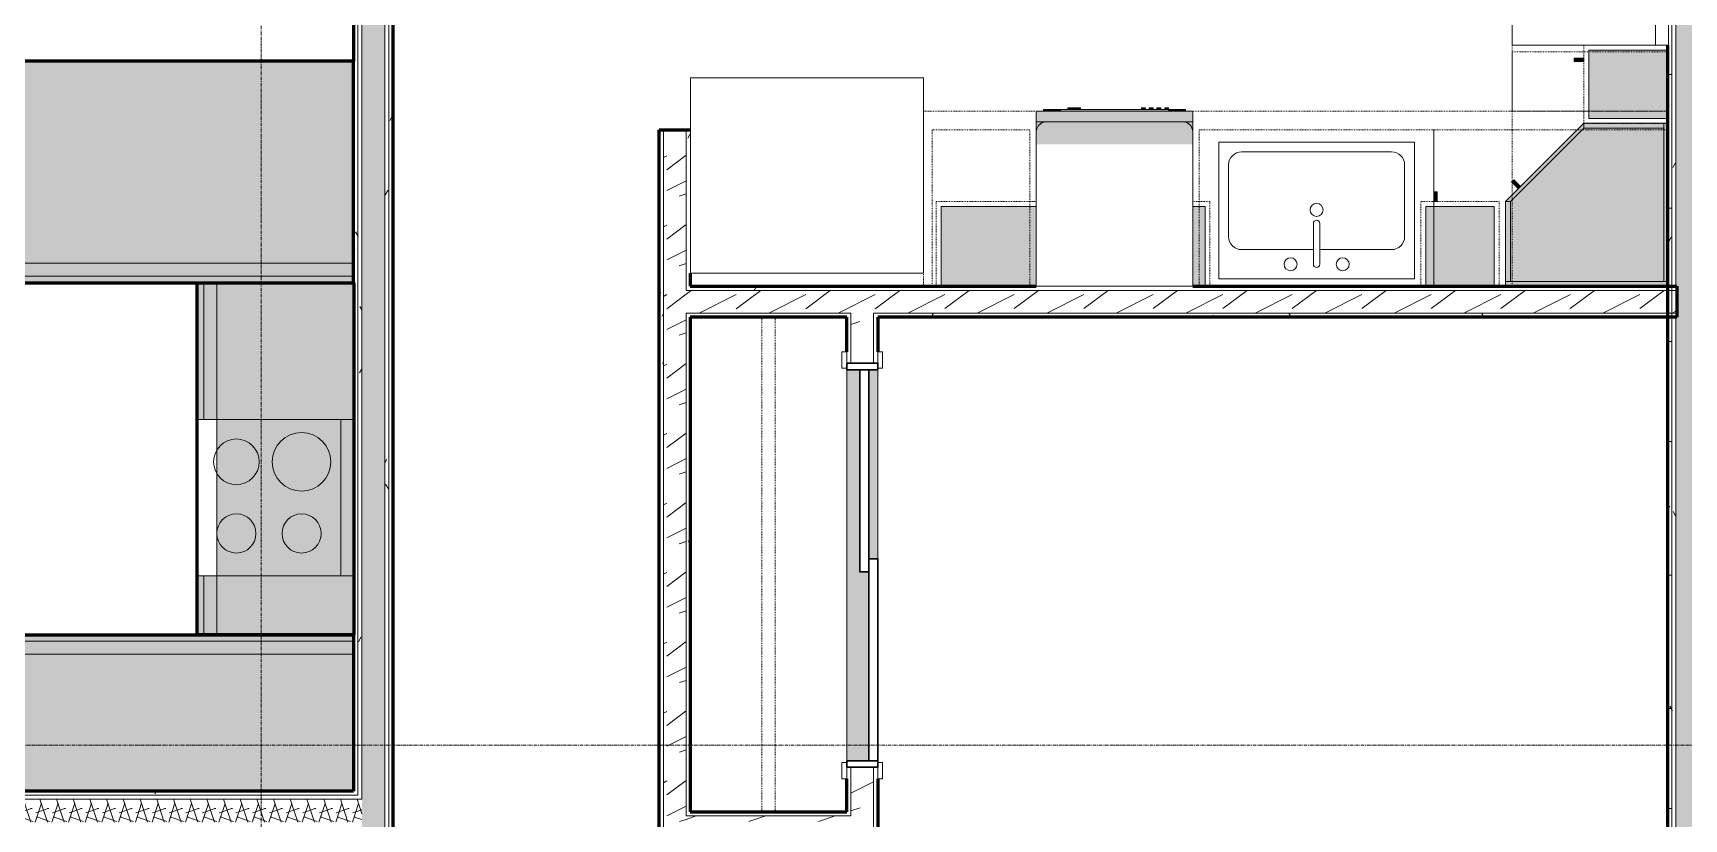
# Model space of a CAD drawing. Header units: inches. Extents: x -4061 to -1937, y 10959 to 12323.
# Drawn here: x -3189.3 to -2936, y 11835.9 to 11956.5 of the extents above; entities that cross this region are included whole.
import ezdxf

# ---------------------------------------------------------------- set-up
doc = ezdxf.new("R2010")
doc.units = ezdxf.units.IN
doc.header["$MEASUREMENT"] = 0
doc.linetypes.add('Dash', pattern=[0.25, 0.125, -0.125])
doc.linetypes.add('Grid Line 1_2_', pattern=[0.875, 0.5, -0.125, 0.125, -0.125])
for name, color, linetype, lineweight in [('0-1', 7, 'Continuous', 5), ('0-2', 10, 'Continuous', 18), ('A-DOOR-1', 7, 'Continuous', 9), ('A-DOOR-2', 50, 'Continuous', 30), ('A-DOOR-FRAM-1', 50, 'Continuous', 30), ('A-WALL', 113, 'Continuous', 18), ('A-WALL-1', 8, 'Continuous', 5), ('A-WALL-2', 250, 'Continuous', 60), ('A-WALL-3', 10, 'Continuous', 18), ('A-WALL-PATT-1', 7, 'Continuous', 9), ('A-WALL-PATT-2', 55, 'Continuous', 9), ('A-WALL-PATT-6', 111, 'Continuous', 9), ('I-WALL-2', 2, 'Continuous', 60), ('P-SANR-FIXT-2', 7, 'Continuous', 9), ('Q-CASE', 31, 'Continuous', 9), ('Q-CASE-1', 53, 'Continuous', 9), ('Q-CASE-2', 250, 'Continuous', 60), ('Q-CASE-3', 7, 'Continuous', 9), ('Q-CASE-4', 7, 'Dash', 9), ('Q-CASE-5', 71, 'Continuous', 9), ('Q-CASE-HDLN-1', 7, 'Dash', 9), ('Q-SPCQ-1', 7, 'Continuous', 9), ('Q-SPCQ-2', 55, 'Continuous', 9), ('S-GRID-1', 1, 'Grid Line 1_2_', 9)]:
    doc.layers.add(name, color=color, linetype=linetype, lineweight=lineweight)
pattern_1 = [(216.87, (4.265, 10.662), (31.9871619, 21.32545714), [5.331, -47.981]), (206.565, (10.662, 7.464), (-10.662476, -10.6620098), [11.921, -11.921]), (198.435, (10.662, 2.132), (-21.32449365, -10.6625869), [6.744, -26.974])]
pattern_2 = [(0, (0, 0), (20.48, 5.12), [0.845, -14.515, 0.845, -14.515, -81.92]), (0, (0, 0), (20.48, 5.12), [-30.72, 0.845, -29.875, 0.845, -14.515, -35.84]), (0, (0, 0), (20.48, 5.12), [-76.8, 0.845, -9.395, 0.845, -24.755]), (120, (7.68, 2.56), (-14.67405, 15.1762003), [0.845, -14.515, 0.845, -14.515, -81.92]), (120, (7.68, 2.56), (-14.67405, 15.1762003), [-30.72, 0.845, -29.875, 0.845, -14.515, -35.84]), (120, (7.68, 2.56), (-14.67405, 15.1762003), [-76.8, 0.845, -9.395, 0.845, -24.755]), (240, (10.24, 12.8), (-5.80595, -20.2962003), [0.845, -14.515, 0.845, -14.515, -81.92]), (240, (10.24, 12.8), (-5.80595, -20.2962003), [-30.72, 0.845, -29.875, 0.845, -14.515, -35.84]), (240, (10.24, 12.8), (-5.80595, -20.2962003), [-76.8, 0.845, -9.395, 0.845, -24.755])]
pattern_3 = [(161.57, (0.32, 0.32), (-2.560496185, -0.000537386), [0, -18.214, 2.022, 0]), (18.43, (-0.32, 0.32), (-2.560496185, 0.000537386), [0, -18.214, 2.022, 0]), (108.43, (0.32, 0.32), (1.27922091, -6.400876726), [6.07, -14.166]), (71.57, (-0.32, 0.32), (1.27922091, 6.400876726), [6.07, -14.166])]

# ---------------------------------------------------------------- blocks, each defined once
blk = doc.blocks.new('Range - 24_ x 24_-1352610-ENLARGED RCP - 1ST FLOOR PLAN - EAST')
at = {"layer": 'Q-SPCQ-1'}
for p, q in [((24, 24), (0, 24)), ((0, 24), (0, 0)), ((24, 0), (24, 24)), ((0, 22), (24, 22)), ((0, 0), (24, 0))]:
    blk.add_line(p, q, dxfattribs=at)
for centre, radius, start, end in [((6.5, 16), 4.5, 360, 180), ((17.5, 16), 3, 360, 180), ((6.5, 16), 4.5, 180, 0), ((17.5, 16), 3, 180, 0), ((6.5, 6), 3.5, 360, 180), ((17.5, 6), 3, 360, 180), ((6.5, 6), 3.5, 180, 0), ((17.5, 6), 3, 180, 0)]:
    blk.add_arc(centre, radius, start, end, dxfattribs=at)
blk = doc.blocks.new('OD_CW_Base Cabinet - OD_CW_Base Cabinet-2273986-ENLARGED RCP - 1ST FLOOR PLAN - EAST')
at = {"layer": 'Q-CASE-1'}
h = blk.add_hatch(color=256, dxfattribs=at)
h.paths.add_polyline_path([(0.74, -1), (9.77, -1), (9.77, 0), (0.74, 0)], flags=0)
h.paths.add_polyline_path([(33.77, -1), (54.74, -1), (54.74, 0), (33.77, 0)], flags=0)
h = blk.add_hatch(color=256, dxfattribs=at)
h.paths.add_polyline_path([(0.74, -3), (9.77, -3), (9.77, -1), (0.74, -1)], flags=0)
h.paths.add_polyline_path([(33.77, -3), (54.74, -3), (54.74, -1), (33.77, -1)], flags=0)
blk.add_hatch(color=256, dxfattribs=at).paths.add_polyline_path([(0.74, -24), (54.74, -24), (54.74, -3), (0.74, -3)], flags=0)
at = {"layer": 'Q-CASE-2'}
for p, q in [((0.74, -24), (0.74, 0)), ((0.74, 0), (54.74, 0)), ((54.74, 0), (54.74, -24)), ((54.74, -24), (0.74, -24))]:
    blk.add_line(p, q, dxfattribs=at)
at = {"layer": 'Q-CASE-3'}
for p, q in [((0.74, 0), (0.74, -1)), ((9.77, 0), (0.74, 0)), ((9.77, -1), (0.74, -1)), ((0.74, -1), (0.74, -3)), ((9.77, -1), (0.74, -1)), ((54.74, 0), (33.77, 0)), ((54.74, -1), (33.77, -1)), ((54.74, -1), (33.77, -1)), ((54.74, -1), (54.74, 0)), ((54.74, -3), (54.74, -1)), ((0.74, -3), (0.74, -24)), ((54.74, -3), (0.74, -3)), ((54.74, -24), (54.74, -3)), ((54.74, -24), (0.74, -24))]:
    blk.add_line(p, q, dxfattribs=at)
blk = doc.blocks.new('OD_CW_Base Cabinet - OD_CW_Base Cabinet-1957550-ENLARGED RCP - 1ST FLOOR PLAN - EAST')
at = {"layer": 'Q-CASE-1'}
for points in [[(44.13, -1), (65.13, -1), (65.13, 0), (0.74, 0), (0.74, -1), (42.13, -1)], [(65.13, -3), (65.13, -1), (0.74, -1), (0.74, -3), (44.13, -3)], [(0.74, -24), (65.13, -24), (65.13, -3), (0.74, -3), (0.74, -14.12)]]:
    blk.add_hatch(color=256, dxfattribs=at).paths.add_polyline_path(points, flags=0)
at = {"layer": 'Q-CASE-2'}
for p, q in [((0.74, -24), (0.74, 0)), ((0.74, 0), (65.13, 0)), ((65.13, 0), (65.13, -24)), ((65.13, -24), (0.74, -24))]:
    blk.add_line(p, q, dxfattribs=at)
at = {"layer": 'Q-CASE-3'}
for p, q in [((44.13, 0), (0.74, 0)), ((65.13, -1), (0.74, -1)), ((65.13, -1), (0.74, -1)), ((65.13, -1), (65.13, 0)), ((65.13, -3), (65.13, -1)), ((0.74, -3), (0.74, -24)), ((65.13, -3), (0.74, -3)), ((65.13, -24), (65.13, -3)), ((65.13, -24), (0.74, -24))]:
    blk.add_line(p, q, dxfattribs=at)
blk = doc.blocks.new('OD_CW_Base Cabinet - OD_CW_Base Cabinet-1960888-ENLARGED RCP - 1ST FLOOR PLAN - EAST')
at = {"layer": 'Q-CASE-1'}
for points in [[(100.88, -7), (100.88, 24), (0.74, 24), (0.74, -7), (13.38, -7)], [(79.88, -9), (100.88, -9), (100.88, -7), (0.74, -7), (0.74, -9), (76.88, -9)], [(76.88, -10), (100.88, -10), (100.88, -9), (0.74, -9), (0.74, -10), (36.49, -10)]]:
    blk.add_hatch(color=256, dxfattribs=at).paths.add_polyline_path(points, flags=0)
at = {"layer": 'Q-CASE-2'}
for p, q in [((100.88, 24), (0.74, 24)), ((0.74, 24), (0.74, -10)), ((100.88, -10), (100.88, 24)), ((0.74, -10), (100.88, -10))]:
    blk.add_line(p, q, dxfattribs=at)
at = {"layer": 'Q-CASE-3'}
for p, q in [((0.74, 24), (0.74, -7)), ((0.74, 24), (100.88, 24)), ((100.88, -7), (100.88, 24)), ((0.74, -7), (0.74, -9)), ((0.74, -7), (100.88, -7)), ((100.88, -9), (100.88, -7)), ((0.74, -9), (0.74, -10)), ((0.74, -9), (100.88, -9)), ((0.74, -9), (100.88, -9)), ((0.74, -10), (79.88, -10)), ((100.88, -10), (100.88, -9))]:
    blk.add_line(p, q, dxfattribs=at)
blk = doc.blocks.new('FOLDING_SLIDING CLOSET - 60_ x 80_-1494136-ENLARGED RCP - 1ST FLOOR PLAN - EAST')
at = {"layer": 'A-DOOR-1'}
for p, q in [((-32.75, 3.25), (-30.25, 3.25)), ((-32.75, 2.5), (-32.75, 3.25)), ((-30.25, 3.25), (-30.25, 2.5)), ((30.25, 3.25), (32.75, 3.25)), ((30.25, 2.5), (30.25, 3.25)), ((32.75, 3.25), (32.75, 2.5)), ((-30.25, 2.5), (-32.75, 2.5)), ((32.75, 2.5), (30.25, 2.5)), ((-32.75, -2.25), (-30.25, -2.25)), ((-32.75, -3), (-32.75, -2.25)), ((-30.25, -2.25), (-30.25, -3)), ((30.25, -2.25), (32.75, -2.25)), ((30.25, -3), (30.25, -2.25)), ((32.75, -2.25), (32.75, -3)), ((-30.25, -3), (-32.75, -3)), ((32.75, -3), (30.25, -3))]:
    blk.add_line(p, q, dxfattribs=at)
at = {"layer": 'A-DOOR-2'}
for p, q in [((-1, 0.5), (30, 0.5)), ((-1, -0.88), (-1, 0.5)), ((30, 0.5), (30, -0.88)), ((-30, -0.88), (1, -0.88)), ((-30, -2.25), (-30, -0.88)), ((1, -2.25), (-30, -2.25)), ((30, -0.88), (-1, -0.88)), ((1, -0.88), (1, -2.25))]:
    blk.add_line(p, q, dxfattribs=at)
at = {"layer": 'A-DOOR-FRAM-1'}
for p, q in [((-31, 2.5), (-30, 2.5)), ((-31, -2.25), (-31, 2.5)), ((-30, 2.5), (-30, -2.25)), ((30, 2.5), (31, 2.5)), ((30, -2.25), (30, 2.5)), ((31, 2.5), (31, -2.25)), ((-30, -2.25), (-31, -2.25)), ((31, -2.25), (30, -2.25))]:
    blk.add_line(p, q, dxfattribs=at)
blk = doc.blocks.new('Refrigerator_-_Side-by-Side_6047 - 36_ X 30_-345559-ENLARGED RCP - 1ST FLOOR PLAN - EAST')
at = {"layer": 'Q-SPCQ-1'}
for p, q in [((17.87, 14.42), (-17.88, 14.42)), ((-17.88, 14.42), (-17.88, -15.58)), ((17.87, -15.58), (17.87, 14.42)), ((-17.88, -15.58), (17.87, -15.58))]:
    blk.add_line(p, q, dxfattribs=at)
blk = doc.blocks.new('OD_CW_Closet - OD_CW_Closet-1868364-ENLARGED RCP - 1ST FLOOR PLAN - EAST')
at = {"layer": 'Q-CASE-HDLN-1'}
for p, q in [((8.8, 0), (68.8, 0)), ((0.74, -11), (76.64, -11)), ((0.74, -13), (76.64, -13))]:
    blk.add_line(p, q, dxfattribs=at)
blk = doc.blocks.new('OD_CW_Countertop - OD_CW_Countertop-V19-ENLARGED RCP - 1ST FLOOR PLAN - EAST')
at = {"layer": 'Q-CASE-HDLN-1'}
for p, q in [((0.74, 2.88), (18.27, 2.88)), ((41.88, 2.88), (114.95, 2.88)), ((0.74, -24), (0.74, -22))]:
    blk.add_line(p, q, dxfattribs=at)
blk = doc.blocks.new('Sink Kitchen-Single - 30_ x 21_-1372827-ENLARGED RCP - 1ST FLOOR PLAN - EAST')
at = {"layer": 'P-SANR-FIXT-2'}
for p, q in [((-14.38, 10.41), (15.62, 10.41)), ((-14.38, -10.59), (-14.38, 10.41)), ((15.62, 10.41), (15.62, -10.59)), ((-10.88, 8.91), (12.12, 8.91)), ((-12.88, -4.09), (-12.88, 6.91)), ((14.12, 6.91), (14.12, -4.09)), ((0.12, -8.34), (0.12, -2.09)), ((1.12, -8.34), (1.12, -2.09)), ((0.12, -6.09), (-10.88, -6.09)), ((12.12, -6.09), (1.12, -6.09)), ((15.62, -10.59), (-14.38, -10.59))]:
    blk.add_line(p, q, dxfattribs=at)
for centre, radius, start, end in [((-10.88, 6.91), 2, 90, 180), ((12.12, 6.91), 2, 360, 90), ((0.62, 0), 1, 360, 180), ((0.62, 0), 1, 180, 0), ((0.62, -2.09), 0.5, 360, 180), ((-10.88, -4.09), 2, 180, 270), ((12.12, -4.09), 2, 270, 0), ((-3.38, -8.34), 1, 360, 180), ((4.62, -8.34), 1, 0, 180), ((-3.38, -8.34), 1, 180, 0), ((0.62, -8.34), 0.5, 180, 0), ((4.62, -8.34), 1, 180, 0)]:
    blk.add_arc(centre, radius, start, end, dxfattribs=at)
blk = doc.blocks.new('Dishwasher_15404 - 34_ counter-1372825-ENLARGED RCP - 1ST FLOOR PLAN - EAST')
at = {"layer": 'Q-SPCQ-2'}
for points in [[(25.25, -1.57), (25.17, -1.1), (24.98, -0.71), (24.74, -0.42), (24.46, -0.21), (24.08, -0.05), (23.68, 0), (21.79, 0), (21.79, -24), (23.68, -24), (24.08, -23.95), (24.46, -23.79), (24.83, -23.48), (25.07, -23.15), (25.2, -22.77), (25.25, -22.43), (25.25, -2.6)], [(25, -0.74), (24.96, -0.67), (24.98, -0.71)], [(26.87, -23.8), (26.87, -0.15), (26.82, -0.06), (26.68, 0), (25.25, 0), (25.25, -24), (26.73, -23.98), (26.82, -23.94)], [(27.12, -2.61), (27.12, -1.09), (26.87, -1.09), (26.87, -2.61)], [(27.12, -2.61), (26.87, -2.63), (26.87, -3.81), (27.12, -3.81), (27.12, -2.78)], [(27.12, -20.19), (27.12, -3.81), (26.87, -3.81), (26.87, -20.19)], [(27.37, -5.81), (27.37, -4.82), (27.12, -4.82), (27.12, -5.81)], [(27.37, -6.06), (27.37, -5.81), (27.12, -5.81), (27.12, -6.79), (27.37, -6.79), (27.37, -6.3)], [(27.37, -16.15), (27.12, -16.15), (27.12, -16.74), (27.37, -16.74)], [(27.37, -17.33), (27.12, -17.33), (27.12, -17.92), (27.37, -17.92)], [(27.12, -21.39), (27.12, -20.19), (26.87, -20.19), (26.87, -21.39)], [(27.37, -19.1), (27.37, -18.51), (27.12, -18.51), (27.12, -19.1)], [(27.37, -20.28), (27.37, -19.69), (27.12, -19.69), (27.12, -20.28)], [(27.12, -22.91), (27.12, -21.39), (26.87, -21.39), (26.9, -22.91)]]:
    blk.add_hatch(color=256, dxfattribs=at).paths.add_polyline_path(points, flags=0)
h = blk.add_hatch(color=256, dxfattribs=at)
h.paths.add_polyline_path([(25.25, -23.21), (25.25, -22.43), (25.2, -22.83), (24.96, -23.34), (24.74, -23.58), (24.46, -23.79), (24.08, -23.95), (23.68, -24), (25.25, -24), (25.25, -23.24)], flags=0)
h.paths.add_polyline_path([(25.25, -1), (25.25, 0), (23.68, 0), (24.08, -0.05), (24.46, -0.21), (24.83, -0.52), (25.04, -0.79), (25.22, -1.25), (25.25, -1.31), (25.25, -1.17)], flags=0)
at = {"layer": 'Q-SPCQ-1'}
for p, q in [((0, -24), (0, 0)), ((0, 0), (23.68, 0)), ((23.68, 0), (25.25, 0)), ((25.25, 0), (26.68, 0)), ((25.25, 0), (25.25, -1.57)), ((25.25, -1.57), (25.25, -22.43)), ((26.87, -0.2), (26.87, -23.8)), ((27.12, -1.09), (26.87, -1.09)), ((27.12, -2.61), (27.12, -1.09)), ((27.12, -3.81), (27.12, -2.61)), ((27.12, -20.19), (27.12, -3.81)), ((27.37, -4.82), (27.12, -4.82)), ((27.37, -5.81), (27.37, -4.82)), ((27.12, -6.79), (27.37, -6.79)), ((27.37, -6.79), (27.37, -5.81)), ((27.37, -16.15), (27.12, -16.15)), ((27.37, -16.74), (27.12, -16.74)), ((27.37, -17.33), (27.12, -17.33)), ((27.37, -16.74), (27.37, -16.15)), ((27.37, -17.92), (27.37, -17.33)), ((27.37, -17.92), (27.12, -17.92)), ((27.37, -18.51), (27.12, -18.51)), ((27.37, -19.1), (27.12, -19.1)), ((27.37, -19.69), (27.12, -19.69)), ((27.12, -21.39), (27.12, -20.19)), ((27.37, -19.1), (27.37, -18.51)), ((27.37, -20.28), (27.37, -19.69)), ((25.25, -22.43), (25.25, -24)), ((27.37, -20.28), (27.12, -20.28)), ((27.12, -22.91), (27.12, -21.39)), ((23.68, -24), (0, -24)), ((25.25, -24), (23.68, -24)), ((26.68, -24), (25.25, -24)), ((27.12, -22.91), (26.87, -22.91))]:
    blk.add_line(p, q, dxfattribs=at)
for centre, radius, start, end in [((26.68, -0.2), 0.197, 0, 90), ((23.68, -1.57), 1.57, 0, 90), ((23.68, -1.57), 1.57, 32.077, 42.3359), ((23.68, -1.57), 1.57, 17.8182, 27.5266), ((23.68, -1.57), 1.57, 0, 13.6425), ((26.68, -0.2), 0.197, 15, 75), ((23.68, -22.43), 1.57, 270, 0), ((23.68, -22.43), 1.57, 346.3575, 0), ((23.68, -22.43), 1.57, 317.6641, 327.923), ((23.68, -22.43), 1.57, 332.4734, 342.1818), ((26.68, -23.8), 0.197, 270, 0)]:
    blk.add_arc(centre, radius, start, end, dxfattribs=at)
blk = doc.blocks.new('OD_CW_Countertop - OD_CW_Countertop-V20-ENLARGED RCP - 1ST FLOOR PLAN - EAST')
at = {"layer": 'Q-CASE-HDLN-1'}
for p, q in [((0.74, -23.87), (0.74, 0)), ((0.74, 0), (10.86, 0)), ((34.86, 0), (99.63, 0))]:
    blk.add_line(p, q, dxfattribs=at)
blk = doc.blocks.new('Base Cabinet-Single Door - 12_-2208689-ENLARGED RCP - 1ST FLOOR PLAN - EAST')
at = {"layer": 'Q-CASE-4'}
for p, q in [((-5.26, -24), (-5.26, 0)), ((-5.26, 0), (6.74, 0)), ((6.74, 0), (6.74, -24)), ((6.74, -24), (-5.26, -24))]:
    blk.add_line(p, q, dxfattribs=at)
blk = doc.blocks.new('Base Cabinet-Double Door _ 1 Drawer - 36_-2217066-ENLARGED RCP - 1ST FLOOR PLAN - EAST')
at = {"layer": 'Q-CASE-4'}
for p, q in [((-17.26, -24), (-17.26, 0)), ((-17.26, 0), (18.74, 0)), ((18.74, 0), (18.74, -24)), ((18.74, -24), (-17.26, -24))]:
    blk.add_line(p, q, dxfattribs=at)
blk = doc.blocks.new('300 Series Wall Hung Cabinet_301 - 24_-V15-ENLARGED RCP - 1ST FLOOR PLAN - EAST')
at = {"layer": 'Q-CASE-1'}
blk.add_hatch(color=256, dxfattribs=at).paths.add_polyline_path([(11.25, 14.63), (9.37, 14.63), (9.37, 2.37), (11.25, 2.37), (11.25, 13.99)], flags=0)
at = {"layer": 'Q-CASE-3'}
for p, q in [((9.37, 14.63), (11.25, 14.63)), ((11.25, 14.63), (11.25, 2.37))]:
    blk.add_line(p, q, dxfattribs=at)
at = {"layer": 'Q-CASE-4'}
for p, q in [((9.37, 15.38), (12, 15.38)), ((12, 15.38), (12, 2.37))]:
    blk.add_line(p, q, dxfattribs=at)
blk = doc.blocks.new('300 Series Wall Hung Cabinet_301 - 18_-V16-ENLARGED RCP - 1ST FLOOR PLAN - EAST')
at = {"layer": 'Q-CASE-1'}
blk.add_hatch(color=256, dxfattribs=at).paths.add_polyline_path([(8.25, -14.63), (8.25, -2.38), (-6.37, -2.38), (-6.37, -14.63), (-3.79, -14.63)], flags=0)
at = {"layer": 'Q-CASE-3'}
for p, q in [((8.25, -2.38), (8.25, -14.63)), ((8.25, -14.63), (-6.37, -14.63))]:
    blk.add_line(p, q, dxfattribs=at)
at = {"layer": 'Q-CASE-4'}
for p, q in [((9, -15.38), (9, -2.38)), ((-6.37, -15.38), (9, -15.38))]:
    blk.add_line(p, q, dxfattribs=at)
blk = doc.blocks.new('300 Series Wall Hung Cabinet_301 - 12_-2218475-ENLARGED RCP - 1ST FLOOR PLAN - EAST')
at = {"layer": 'Q-CASE-1'}
for points in [[(-3.51, 16.87), (-4, 16.87), (-4, 15.38), (-3.51, 15.38)], [(5.25, 14.63), (-5.25, 14.63), (-5.25, 2.37), (5.25, 2.37), (5.25, 13.99)]]:
    blk.add_hatch(color=256, dxfattribs=at).paths.add_polyline_path(points, flags=0)
at = {"layer": 'Q-CASE-3'}
for p, q in [((-3.51, 16.87), (-4, 16.87)), ((-4, 16.87), (-4, 15.38)), ((-4, 15.38), (-3.51, 15.38)), ((-3.51, 15.38), (-3.51, 16.87)), ((-5.25, 2.37), (-5.25, 14.63)), ((-5.25, 14.63), (5.25, 14.63)), ((5.25, 14.63), (5.25, 2.37))]:
    blk.add_line(p, q, dxfattribs=at)
at = {"layer": 'Q-CASE-4'}
for p, q in [((-6, 2.37), (-6, 15.38)), ((-6, 15.38), (6, 15.38)), ((6, 15.38), (6, 2.37))]:
    blk.add_line(p, q, dxfattribs=at)
blk = doc.blocks.new('308 - 308-V23-ENLARGED RCP - 1ST FLOOR PLAN - EAST')
at = {"layer": 'Q-CASE'}
blk.add_hatch(color=256, dxfattribs=at).paths.add_polyline_path([(-11.25, 15.38), (0, 26.63), (0, 27.38), (-12, 15.38)], flags=0)
at = {"layer": 'Q-CASE-1'}
for points in [[(12.25, 3.12), (12.25, 26.63), (0, 26.63), (-11.25, 15.38), (-11.25, 3.12)], [(12.25, 26.63), (12.25, 27.38), (0, 27.38), (0, 26.63), (12.11, 26.63)], [(12.87, 3.12), (12.87, 27.38), (12.25, 27.38), (12.25, 3.12)], [(-11.25, 3.12), (-11.25, 15.38), (-12, 15.38), (-12, 3.12)], [(0, 2.37), (12.87, 2.37), (12.87, 3.12), (-12, 3.12), (-12, 2.37), (-11.25, 2.37)]]:
    blk.add_hatch(color=256, dxfattribs=at).paths.add_polyline_path(points, flags=0)
at = {"layer": 'Q-CASE-5'}
blk.add_hatch(color=256, dxfattribs=at).paths.add_polyline_path([(-10.05, 17.33), (-9.7, 17.67), (-10.76, 18.73), (-11.11, 18.39), (-11, 18.28)], flags=0)
at = {"layer": 'Q-CASE'}
for p, q in [((-12, 15.38), (0, 27.38)), ((0, 26.63), (-11.25, 15.38)), ((0, 27.38), (0, 26.63)), ((-11.25, 15.38), (-12, 15.38))]:
    blk.add_line(p, q, dxfattribs=at)
at = {"layer": 'Q-CASE-3'}
for p, q in [((-11.25, 15.38), (0, 26.63)), ((0, 27.38), (12.25, 27.38)), ((0, 26.63), (0, 27.38)), ((0, 26.63), (12.25, 26.63)), ((12.25, 26.63), (0, 26.63)), ((12.25, 27.38), (12.25, 26.63)), ((12.25, 3.12), (12.25, 27.38)), ((12.25, 27.38), (12.87, 27.38)), ((12.25, 26.63), (12.25, 3.12)), ((-10.76, 18.73), (-11.11, 18.39)), ((-11.11, 18.39), (-10.05, 17.33)), ((-9.7, 17.67), (-10.76, 18.73)), ((-12, 15.38), (-11.25, 15.38)), ((-12, 3.12), (-12, 15.38)), ((-11.25, 3.12), (-11.25, 15.38)), ((-11.25, 15.38), (-11.25, 3.12)), ((-11.25, 3.12), (-12, 3.12)), ((-12, 2.37), (-12, 3.12)), ((-12, 3.12), (12.87, 3.12)), ((12.25, 3.12), (-11.25, 3.12)), ((12.87, 3.12), (12.25, 3.12))]:
    blk.add_line(p, q, dxfattribs=at)
blk = doc.blocks.new('300 Series Wall Hung Cabinet_301 - 12_-V28-ENLARGED RCP - 1ST FLOOR PLAN - EAST')
at = {"layer": 'Q-CASE-1'}
for points in [[(5.25, -12.44), (5.25, -0.31), (-5.25, -0.31), (-5.25, -12.44)], [(-3.51, -13.19), (-4, -13.19), (-4, -14.69), (-3.51, -14.69)]]:
    blk.add_hatch(color=256, dxfattribs=at).paths.add_polyline_path(points, flags=0)
at = {"layer": 'Q-CASE-3'}
for p, q in [((-5.25, -12.44), (-5.25, -0.31)), ((5.25, -0.31), (5.25, -12.44)), ((5.25, -12.44), (-5.25, -12.44)), ((-3.51, -13.19), (-4, -13.19)), ((-4, -13.19), (-4, -14.69)), ((-4, -14.69), (-3.51, -14.69)), ((-3.51, -14.69), (-3.51, -13.19))]:
    blk.add_line(p, q, dxfattribs=at)
at = {"layer": 'Q-CASE-4'}
for p, q in [((6, -13.19), (6, -0.31)), ((-6, -13.19), (6, -13.19))]:
    blk.add_line(p, q, dxfattribs=at)
blk = doc.blocks.new('Base Cabinet-Single Door _ Drawer - 15_-2213367-ENLARGED RCP - 1ST FLOOR PLAN - EAST')
at = {"layer": 'Q-CASE-4'}
for p, q in [((-6.76, 24), (-6.76, 0)), ((8.24, 24), (-6.76, 24)), ((8.24, 0), (8.24, 24)), ((-6.76, 0), (8.24, 0))]:
    blk.add_line(p, q, dxfattribs=at)
blk = doc.blocks.new('CTR - 1st Phase - Unit Layouts_rvt-1-ENLARGED RCP - 1ST FLOOR PLAN - EAST')
at = {"layer": 'A-WALL-1'}
h = blk.add_hatch(color=256, dxfattribs=at)
h.paths.add_polyline_path([(-3064.49, 11844.8), (-3061.11, 11844.8), (-3061.11, 11873.8), (-3062.49, 11873.8), (-3062.49, 11904.8), (-3064.49, 11904.8), (-3064.49, 11850.04)], flags=0)
h.paths.add_polyline_path([(-3060.36, 11875.8), (-3059.74, 11875.8), (-3059.74, 11904.8), (-3061.11, 11904.8), (-3061.11, 11875.8)], flags=0)
at = {"layer": 'A-WALL-PATT-1'}
h = blk.add_hatch(dxfattribs=at)
h.set_pattern_fill('FP_1', color=256, style=0, pattern_type=2)
h.set_pattern_definition(pattern_2)
h.paths.add_polyline_path([(-3093.24, 11832.21), (-3092.61, 11832.21), (-3092.61, 11941.61), (-3093.24, 11941.61), (-3093.24, 11832.83)], flags=0)
h = blk.add_hatch(dxfattribs=at)
h.set_pattern_fill('FP_1', color=256, style=0, pattern_type=2)
h.set_pattern_definition(pattern_2)
h.paths.add_polyline_path([(-3089.11, 11836.33), (-3088.49, 11836.33), (-3088.49, 11913.49), (-3089.11, 11913.49), (-3089.11, 11849.81)], flags=0)
h.paths.add_polyline_path([(-3088.49, 11916.99), (-3088.49, 11941.61), (-3089.11, 11941.61), (-3089.11, 11916.99)], flags=0)
h = blk.add_hatch(dxfattribs=at)
h.set_pattern_fill('FP_1', color=256, style=0, pattern_type=2)
h.set_pattern_definition(pattern_2)
h.paths.add_polyline_path([(-3050.02, 11916.99), (-2938.52, 11916.99), (-2938.52, 11917.61), (-3088.49, 11917.61), (-3088.49, 11916.99), (-3052.74, 11916.99)], flags=0)
h = blk.add_hatch(dxfattribs=at)
h.set_pattern_fill('FP_1', color=256, style=0, pattern_type=2)
h.set_pattern_definition(pattern_2)
h.paths.add_polyline_path([(-3039.82, 11912.86), (-2938.52, 11912.86), (-2938.52, 11913.49), (-3060.36, 11913.49), (-3060.36, 11912.86), (-3039.95, 11912.86)], flags=0)
h.paths.add_polyline_path([(-3064.49, 11912.86), (-3063.86, 11912.86), (-3063.86, 11913.49), (-3088.49, 11913.49), (-3088.49, 11912.86)], flags=0)
at = {"layer": 'A-WALL-PATT-2'}
h = blk.add_hatch(dxfattribs=at)
h.set_pattern_fill('FP_2', color=256, style=0, pattern_type=2)
h.set_pattern_definition(pattern_1)
h.paths.add_polyline_path([(-3089.11, 11832.83), (-3089.11, 11941.61), (-3092.61, 11941.61), (-3092.61, 11832.83), (-3089.14, 11832.83)], flags=0)
h = blk.add_hatch(dxfattribs=at)
h.set_pattern_fill('FP_2', color=256, style=0, pattern_type=2)
h.set_pattern_definition(pattern_1)
h.paths.add_polyline_path([(-3007.22, 11913.49), (-2937.27, 11913.49), (-2937.27, 11916.99), (-3089.11, 11916.99), (-3089.11, 11913.49), (-3011.4, 11913.49)], flags=0)
h = blk.add_hatch(dxfattribs=at)
h.set_pattern_fill('FP_2', color=256, style=0, pattern_type=2)
h.set_pattern_definition(pattern_1)
h.paths.add_polyline_path([(-3060.36, 11832.83), (-3060.36, 11843.8), (-3063.86, 11843.8), (-3063.86, 11832.83)], flags=0)
h.paths.add_polyline_path([(-3063.86, 11905.8), (-3060.36, 11905.8), (-3060.36, 11913.49), (-3063.86, 11913.49), (-3063.86, 11912.86)], flags=0)
h = blk.add_hatch(dxfattribs=at)
h.set_pattern_fill('FP_2', color=256, style=0, pattern_type=2)
h.set_pattern_definition(pattern_1)
h.paths.add_polyline_path([(-3063.86, 11832.83), (-3063.86, 11836.33), (-3089.11, 11836.33), (-3089.11, 11832.83), (-3064.49, 11832.83)], flags=0)
at = {"layer": 'A-WALL-2'}
for p, q in [((-3093.24, 11832.21), (-3093.24, 11941.61)), ((-3093.24, 11941.61), (-3088.49, 11941.61)), ((-3088.49, 11919.61), (-3088.49, 11917.61)), ((-3088.49, 11917.61), (-3035.4, 11917.61)), ((-3011.4, 11917.61), (-2937.15, 11917.61)), ((-2937.15, 11917.61), (-2937.15, 11912.86)), ((-3064.49, 11912.86), (-3088.49, 11912.86)), ((-3088.49, 11912.86), (-3088.49, 11836.96)), ((-3064.49, 11907.55), (-3064.49, 11912.86)), ((-3059.74, 11912.86), (-3059.74, 11907.55)), ((-2937.15, 11912.86), (-3059.74, 11912.86)), ((-3064.49, 11836.96), (-3064.49, 11842.05)), ((-3059.74, 11842.05), (-3059.74, 11832.21)), ((-3088.49, 11836.96), (-3064.49, 11836.96))]:
    blk.add_line(p, q, dxfattribs=at)
at = {"layer": 'A-WALL-3'}
for p, q in [((-3092.61, 11941.61), (-3092.61, 11832.83)), ((-3089.11, 11941.61), (-3089.11, 11916.99)), ((-3089.11, 11916.99), (-3088.49, 11916.99)), ((-2937.15, 11916.99), (-3088.49, 11916.99)), ((-3089.11, 11913.49), (-3088.49, 11913.49)), ((-3089.11, 11913.49), (-3089.11, 11836.33)), ((-3063.86, 11913.49), (-3088.49, 11913.49)), ((-3063.86, 11913.49), (-3063.86, 11912.86)), ((-3063.86, 11905.8), (-3063.86, 11912.86)), ((-3060.36, 11913.49), (-3060.36, 11912.86)), ((-2937.15, 11913.49), (-3060.36, 11913.49)), ((-3060.36, 11905.8), (-3060.36, 11912.86)), ((-3064.49, 11904.8), (-3064.49, 11844.8)), ((-3059.74, 11875.8), (-3059.74, 11904.8)), ((-3063.86, 11836.33), (-3063.86, 11843.8)), ((-3060.36, 11832.83), (-3060.36, 11843.8)), ((-3089.11, 11836.33), (-3088.49, 11836.33)), ((-3064.49, 11836.33), (-3088.49, 11836.33)), ((-3064.49, 11836.33), (-3063.86, 11836.33))]:
    blk.add_line(p, q, dxfattribs=at)
at = {"layer": '0-2'}
for name, p, rotation in [('OD_CW_Countertop - OD_CW_Countertop-V20-ENLARGED RCP - 1ST FLOOR PLAN - EAST', (-2962.4, 11943.75), 89.99999999999338), ('Range - 24_ x 24_-1352610-ENLARGED RCP - 1ST FLOOR PLAN - EAST', (-2962.4, 11978.61), 270.0000000000046), ('Base Cabinet-Single Door - 12_-2208689-ENLARGED RCP - 1ST FLOOR PLAN - EAST', (-2938.4, 11948.35), 269.9999999999883), ('300 Series Wall Hung Cabinet_301 - 12_-V28-ENLARGED RCP - 1ST FLOOR PLAN - EAST', (-2938.21, 11948.61), 269.9999999999988), ('Refrigerator_-_Side-by-Side_6047 - 36_ X 30_-345559-ENLARGED RCP - 1ST FLOOR PLAN - EAST', (-3070.61, 11934.04), 180), ('Dishwasher_15404 - 34_ counter-1372825-ENLARGED RCP - 1ST FLOOR PLAN - EAST', (-3035.4, 11917.61), 89.99999999999264), ('Base Cabinet-Double Door _ 1 Drawer - 36_-2217066-ENLARGED RCP - 1ST FLOOR PLAN - EAST', (-2991.66, 11917.61), 180), ('Base Cabinet-Single Door - 12_-2208689-ENLARGED RCP - 1ST FLOOR PLAN - EAST', (-2967.66, 11917.61), 180), ('300 Series Wall Hung Cabinet_301 - 18_-V16-ENLARGED RCP - 1ST FLOOR PLAN - EAST', (-3041.77, 11915.24), 180), ('OD_CW_Base Cabinet - OD_CW_Base Cabinet-2273986-ENLARGED RCP - 1ST FLOOR PLAN - EAST', (-3164.12, 11863.41), 90.00000000000165), ('OD_CW_Closet - OD_CW_Closet-1868364-ENLARGED RCP - 1ST FLOOR PLAN - EAST', (-3064.49, 11913.6), 269.9999999999991), ('FOLDING_SLIDING CLOSET - 60_ x 80_-1494136-ENLARGED RCP - 1ST FLOOR PLAN - EAST', (-3061.99, 11874.8), 89.99999999999167), ('Range - 24_ x 24_-1352610-ENLARGED RCP - 1ST FLOOR PLAN - EAST', (-3164.12, 11897.18), 270.0000000000113)]:
    blk.add_blockref(name, p, dxfattribs=dict(at, rotation=rotation))
for name, p in [('OD_CW_Base Cabinet - OD_CW_Base Cabinet-1960888-ENLARGED RCP - 1ST FLOOR PLAN - EAST', (-3241.01, 11928.15)), ('OD_CW_Countertop - OD_CW_Countertop-V19-ENLARGED RCP - 1ST FLOOR PLAN - EAST', (-3053.47, 11941.61)), ('308 - 308-V23-ENLARGED RCP - 1ST FLOOR PLAN - EAST', (-2951.4, 11915.24)), ('Base Cabinet-Single Door _ Drawer - 15_-2213367-ENLARGED RCP - 1ST FLOOR PLAN - EAST', (-3044.64, 11917.61)), ('Sink Kitchen-Single - 30_ x 21_-1372827-ENLARGED RCP - 1ST FLOOR PLAN - EAST', (-2993.02, 11929.33)), ('300 Series Wall Hung Cabinet_301 - 12_-2218475-ENLARGED RCP - 1ST FLOOR PLAN - EAST', (-2970.4, 11915.24)), ('300 Series Wall Hung Cabinet_301 - 24_-V15-ENLARGED RCP - 1ST FLOOR PLAN - EAST', (-3020.77, 11915.24)), ('OD_CW_Base Cabinet - OD_CW_Base Cabinet-1957550-ENLARGED RCP - 1ST FLOOR PLAN - EAST', (-3205.26, 11864.15))]:
    blk.add_blockref(name, p, dxfattribs=at)
blk = doc.blocks.new('CTR - 1st Phase - Shell_rvt-1-ENLARGED RCP - 1ST FLOOR PLAN - EAST')
at = {"layer": 'S-GRID-1'}
for p, q in [((-3154.32, 10958.72), (-3154.32, 12290.35)), ((-1936.83, 11847.19), (-4027.88, 11847.19))]:
    blk.add_line(p, q, dxfattribs=at)

msp = doc.modelspace()

# ---------------------------------------------------------------- hatches: boundary and pattern name
at = {"layer": 'A-WALL-PATT-6'}
h = msp.add_hatch(dxfattribs=at)
h.set_pattern_fill('FP_1', color=256, style=0, pattern_type=2)
h.set_pattern_definition(pattern_2)
h.paths.add_polyline_path([(-3140.12, 11737.59), (-3139.5, 11737.59), (-3139.5, 11834.78), (-3140.12, 11834.78), (-3140.12, 11738.21)], flags=0)
h.paths.add_polyline_path([(-3140.12, 11839.53), (-3139.5, 11839.53), (-3139.5, 12080.69), (-3140.12, 12080.69), (-3140.12, 11840.15)], flags=0)
h = msp.add_hatch(dxfattribs=at)
h.set_pattern_fill('FP_1', color=256, style=0, pattern_type=2)
h.set_pattern_definition(pattern_2)
h.paths.add_polyline_path([(-3139.5, 11738.21), (-3138.87, 11738.21), (-3138.87, 11835.4), (-3139.5, 11835.4), (-3139.5, 11738.84)], flags=0)
h.paths.add_polyline_path([(-3138.87, 11838.9), (-3138.87, 12080.69), (-3139.5, 12080.69), (-3139.5, 11838.9)], flags=0)
h = msp.add_hatch(dxfattribs=at)
h.set_pattern_fill('FP_17', color=256, style=0, pattern_type=2)
h.set_pattern_definition(pattern_3)
h.paths.add_polyline_path([(-3135.65, 11738.84), (-3135.37, 11738.84), (-3135.37, 12080.69), (-3138.87, 12080.69), (-3138.87, 11738.84)], flags=0)
h = msp.add_hatch(dxfattribs=at)
h.set_pattern_fill('FP_1', color=256, style=0, pattern_type=2)
h.set_pattern_definition(pattern_2)
h.paths.add_polyline_path([(-3134.75, 11742.34), (-3134.75, 12080.69), (-3135.37, 12080.69), (-3135.37, 11742.34)], flags=0)
h = msp.add_hatch(dxfattribs=at)
h.set_pattern_fill('FP_1', color=256, style=0, pattern_type=2)
h.set_pattern_definition(pattern_2)
h.paths.add_polyline_path([(-3134.75, 11742.96), (-3134.12, 11742.96), (-3134.12, 12080.69), (-3134.75, 12080.69), (-3134.75, 11757.92)], flags=0)
h = msp.add_hatch(dxfattribs=at)
h.set_pattern_fill('FP_1', color=256, style=0, pattern_type=2)
h.set_pattern_definition(pattern_2)
h.paths.add_polyline_path([(-2937.9, 11722.64), (-2937.9, 11913.49), (-2938.52, 11913.49), (-2938.52, 11722.64)], flags=0)
h.paths.add_polyline_path([(-2937.9, 11916.99), (-2937.9, 12080.69), (-2938.52, 12080.69), (-2938.52, 11978.61), (-2938.4, 11978.61), (-2938.4, 11954.61), (-2938.52, 11954.61), (-2938.52, 11916.99), (-2938.43, 11916.99)], flags=0)
h = msp.add_hatch(dxfattribs=at)
h.set_pattern_fill('FP_1', color=256, style=0, pattern_type=2)
h.set_pattern_definition(pattern_2)
h.paths.add_polyline_path([(-2937.9, 11722.01), (-2937.27, 11722.02), (-2937.27, 11913.49), (-2937.9, 11913.49), (-2937.9, 11722.13)], flags=0)
h.paths.add_polyline_path([(-2937.9, 11916.99), (-2937.27, 11916.99), (-2937.27, 12080.69), (-2937.9, 12080.69), (-2937.9, 11918.36)], flags=0)
h = msp.add_hatch(dxfattribs=at)
h.set_pattern_fill('FP_17', color=256, style=0, pattern_type=2)
h.set_pattern_definition(pattern_3)
h.paths.add_polyline_path([(-2937.27, 11721.39), (-2933.77, 11721.39), (-2933.77, 12080.69), (-2937.27, 12080.69), (-2937.27, 11722.01)], flags=0)
h = msp.add_hatch(dxfattribs=at)
h.set_pattern_fill('FP_17', color=256, style=0, pattern_type=2)
h.set_pattern_definition(pattern_3)
h.paths.add_polyline_path([(-3140.12, 11835.4), (-3138.87, 11835.4), (-3138.87, 11838.9), (-3245.02, 11838.9), (-3245.02, 11835.4), (-3166.31, 11835.4)], flags=0)
h = msp.add_hatch(dxfattribs=at)
h.set_pattern_fill('FP_1', color=256, style=0, pattern_type=2)
h.set_pattern_definition(pattern_2)
h.paths.add_polyline_path([(-3139.5, 11838.9), (-3139.5, 11839.53), (-3241.52, 11839.53), (-3241.52, 11838.9), (-3140.12, 11838.9)], flags=0)
h = msp.add_hatch(dxfattribs=at)
h.set_pattern_fill('FP_1', color=256, style=0, pattern_type=2)
h.set_pattern_definition(pattern_2)
h.paths.add_polyline_path([(-3140.13, 11839.53), (-3140.12, 11839.53), (-3140.12, 11840.15), (-3240.89, 11840.15), (-3240.89, 11839.53), (-3166.31, 11839.53)], flags=0)

# ---------------------------------------------------------------- linework, layer by layer
at = {"layer": 'A-WALL'}
for p, q in [((-3139.5, 11839.53), (-3139.5, 12080.69)), ((-3138.87, 11838.9), (-3138.87, 12080.69)), ((-3135.37, 11742.34), (-3135.37, 12080.69)), ((-3134.75, 11742.96), (-3134.75, 12080.69)), ((-2937.9, 11722.01), (-2937.9, 12080.69)), ((-2937.27, 11721.39), (-2937.27, 12080.69)), ((-3138.87, 11838.9), (-3241.52, 11838.9)), ((-3139.5, 11839.53), (-3240.89, 11839.53))]:
    msp.add_line(p, q, dxfattribs=at)
at = {"layer": 'I-WALL-2'}
for p, q in [((-3134.12, 12080.69), (-3134.12, 11743.59)), ((-3140.12, 11952.15), (-3140.12, 11991.68)), ((-2938.52, 11722.64), (-2938.52, 11954.61))]:
    msp.add_line(p, q, dxfattribs=at)

# ---------------------------------------------------------------- block references
at = {"layer": '0-1'}
for name in ['CTR - 1st Phase - Shell_rvt-1-ENLARGED RCP - 1ST FLOOR PLAN - EAST', 'CTR - 1st Phase - Unit Layouts_rvt-1-ENLARGED RCP - 1ST FLOOR PLAN - EAST']:
    msp.add_blockref(name, (0, 0), dxfattribs=at)

doc.saveas('drawing.dxf')
